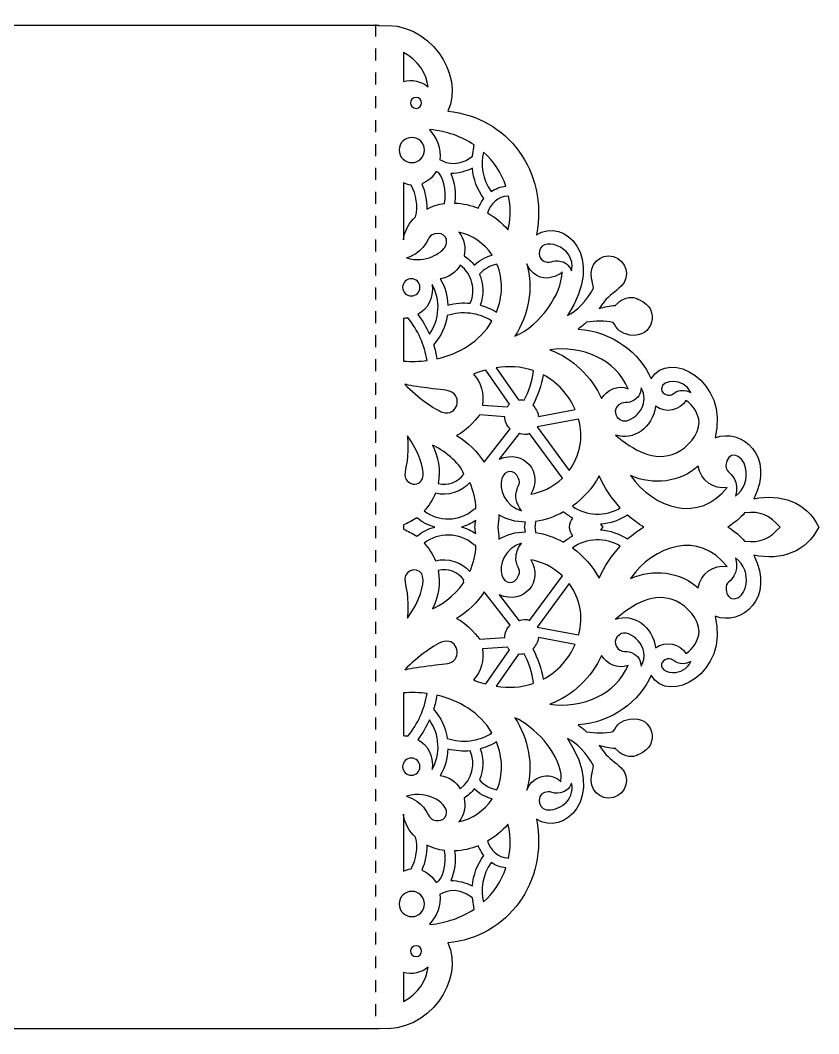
# Model space of a CAD drawing. Extents: x 0 to 282, y -231 to -51.
# Drawn here: x 141.1 to 282.5, y -230.9 to -51.3 of the extents above; entities that cross this region are included whole.
import ezdxf

# ---------------------------------------------------------------- set-up
doc = ezdxf.new("R2010")
doc.units = 0
doc.header["$MEASUREMENT"] = 0
doc.linetypes.add('AI-LINETYPE-2', pattern=[4.233333, 2.116667, -2.116667])
doc.layers.add('_U_0421_U_043B_U_043E_U_04', color=7, linetype='CONTINUOUS')

# ---------------------------------------------------------------- blocks, each defined once
blk = doc.blocks.new('BLOCK_3')
at = {"layer": '_U_0421_U_043B_U_043E_U_04'}
for points, knots in [([(271.02, -136.1), (274.8, -128.54), (268.83, -123.47), (264.14, -125.3), (266.75, -115.21), (255.92, -109.42), (252.8, -114.86), (250.81, -110.23), (245.93, -106.45), (239.89, -106.05), (240.41, -105.67), (240.9, -105.25), (241.36, -104.83), (242.95, -104.59), (244.59, -104.57), (246.12, -104.85), (246.77, -106.08), (247.47, -106.83), (249.05, -107.09), (253.22, -107.76), (254.59, -102.45), (250.76, -100.85), (250.55, -100.76), (250.34, -100.67), (250.13, -100.58), (249.08, -100.14), (247.66, -100.69), (246.91, -101.44), (246.77, -101.58), (246.63, -101.71), (246.49, -101.85), (245.49, -101.95), (244.52, -102.12), (243.61, -102.37), (243.91, -102), (244.2, -101.61), (244.48, -101.23), (245.36, -100.05), (246.47, -99.48), (247.52, -98.45), (249.22, -96.79), (248.4, -93.81), (246.13, -93.19), (243.68, -92.51), (241.8, -94.76), (242.26, -97.06), (242.37, -97.64), (242.5, -98.21), (242.63, -98.78), (241.4, -101.12), (239.68, -102.76), (238, -103.65), (244.99, -93.12), (237.35, -86.11), (232.49, -89.36), (234.75, -78.06), (227.21, -68.42), (216.84, -67.43), (219.85, -60.98), (213.56, -51.33), (204.61, -52.28), (204.61, -52.28), (204.61, -52.21), (204.61, -52.21), (204.61, -52.21), (77.61, -52.21), (77.61, -52.21), (77.61, -52.21), (77.61, -52.28), (77.61, -52.28), (68.59, -51.32), (62.41, -61.05), (65.38, -67.43), (54.87, -68.44), (47.5, -78.18), (49.73, -89.36), (44.95, -86.17), (37.16, -93.01), (44.22, -103.65), (42.54, -102.76), (40.83, -101.13), (39.6, -98.78), (39.72, -98.21), (39.85, -97.64), (39.97, -97.06), (40.42, -94.76), (38.54, -92.51), (36.09, -93.19), (33.82, -93.81), (33.01, -96.79), (34.7, -98.45), (35.75, -99.48), (36.87, -100.05), (37.74, -101.23), (38.03, -101.61), (38.32, -102), (38.61, -102.37), (37.7, -102.12), (36.73, -101.95), (35.73, -101.85), (35.59, -101.71), (35.45, -101.58), (35.31, -101.44), (34.56, -100.69), (33.15, -100.14), (32.09, -100.58), (27.11, -102.66), (29.28, -107.72), (33.18, -107.09), (34.75, -106.83), (35.45, -106.08), (36.1, -104.85), (37.63, -104.57), (39.27, -104.59), (40.86, -104.83), (41.32, -105.25), (41.81, -105.67), (42.33, -106.05), (36.32, -106.45), (31.42, -110.21), (29.42, -114.86), (26.3, -109.42), (15.47, -115.2), (18.09, -125.3), (13.4, -123.47), (7.41, -128.53), (11.2, -136.1), (6.44, -135.15), (1.91, -136.64), (-0.27, -141.11), (1.93, -145.6), (6.45, -147.07), (11.2, -146.12), (7.43, -153.66), (13.37, -158.76), (18.09, -156.92), (15.47, -167.02), (26.3, -172.81), (29.42, -167.36), (31.41, -171.98), (36.28, -175.77), (42.33, -176.17), (41.81, -176.55), (41.32, -176.97), (40.86, -177.39), (39.27, -177.63), (37.63, -177.65), (36.1, -177.37), (35.45, -176.14), (34.75, -175.39), (33.18, -175.14), (30.72, -174.74), (29.23, -176.42), (29.21, -178.2), (29.18, -180.68), (32.62, -183.41), (35.73, -180.38), (36.73, -180.27), (37.7, -180.1), (38.61, -179.85), (38.32, -180.23), (38.03, -180.61), (37.74, -180.99), (36.87, -182.17), (35.75, -182.74), (34.7, -183.77), (33.01, -185.43), (33.82, -188.41), (36.09, -189.04), (38.54, -189.71), (40.42, -187.46), (39.97, -185.16), (39.85, -184.58), (39.72, -184.01), (39.6, -183.44), (40.83, -181.1), (42.54, -179.46), (44.22, -178.57), (37.15, -189.23), (44.98, -196.04), (49.73, -192.87), (47.47, -204.17), (55.01, -213.8), (65.38, -214.8), (62.32, -221.35), (68.77, -230.88), (77.61, -229.94), (77.61, -229.94), (77.61, -230.01), (77.61, -230.01), (77.61, -230.01), (204.61, -230.01), (204.61, -230.01), (204.61, -230.01), (204.61, -229.94), (204.61, -229.94), (213.59, -230.9), (219.83, -221.21), (216.84, -214.8), (227.36, -213.79), (234.72, -204.04), (232.49, -192.87), (237.27, -196.05), (245.06, -189.22), (238, -178.57), (239.68, -179.46), (241.39, -181.1), (242.63, -183.44), (242.5, -184.01), (242.37, -184.58), (242.26, -185.16), (241.8, -187.46), (243.68, -189.71), (246.13, -189.04), (248.4, -188.41), (249.22, -185.43), (247.52, -183.77), (246.47, -182.74), (245.36, -182.17), (244.48, -180.99), (244.2, -180.61), (243.91, -180.23), (243.61, -179.85), (244.52, -180.1), (245.49, -180.27), (246.49, -180.38), (246.63, -180.51), (246.77, -180.65), (246.91, -180.78), (247.66, -181.54), (249.08, -182.08), (250.13, -181.64), (250.34, -181.55), (250.55, -181.46), (250.76, -181.37), (254.59, -179.77), (253.22, -174.46), (249.05, -175.14), (247.47, -175.39), (246.77, -176.14), (246.12, -177.37), (244.59, -177.65), (242.95, -177.63), (241.36, -177.39), (240.9, -176.97), (240.41, -176.55), (239.89, -176.17), (245.91, -175.77), (250.81, -172), (252.8, -167.36), (255.93, -172.82), (266.74, -166.98), (264.14, -156.92), (268.82, -158.75), (274.81, -153.69), (271.02, -146.12), (275.82, -147.08), (280.32, -145.57), (282.49, -141.11), (280.3, -136.64), (275.75, -135.16), (271.02, -136.1)], [0, 0, 0, 0, 1, 1, 1, 2, 2, 2, 3, 3, 3, 4, 4, 4, 5, 5, 5, 6, 6, 6, 7, 7, 7, 8, 8, 8, 9, 9, 9, 10, 10, 10, 11, 11, 11, 12, 12, 12, 13, 13, 13, 14, 14, 14, 15, 15, 15, 16, 16, 16, 17, 17, 17, 18, 18, 18, 19, 19, 19, 20, 20, 20, 21, 21, 21, 22, 22, 22, 23, 23, 23, 24, 24, 24, 25, 25, 25, 26, 26, 26, 27, 27, 27, 28, 28, 28, 29, 29, 29, 30, 30, 30, 31, 31, 31, 32, 32, 32, 33, 33, 33, 34, 34, 34, 35, 35, 35, 36, 36, 36, 37, 37, 37, 38, 38, 38, 39, 39, 39, 40, 40, 40, 41, 41, 41, 42, 42, 42, 43, 43, 43, 44, 44, 44, 45, 45, 45, 46, 46, 46, 47, 47, 47, 48, 48, 48, 49, 49, 49, 50, 50, 50, 51, 51, 51, 52, 52, 52, 53, 53, 53, 54, 54, 54, 55, 55, 55, 56, 56, 56, 57, 57, 57, 58, 58, 58, 59, 59, 59, 60, 60, 60, 61, 61, 61, 62, 62, 62, 63, 63, 63, 64, 64, 64, 65, 65, 65, 66, 66, 66, 67, 67, 67, 68, 68, 68, 69, 69, 69, 70, 70, 70, 71, 71, 71, 72, 72, 72, 73, 73, 73, 74, 74, 74, 75, 75, 75, 76, 76, 76, 77, 77, 77, 78, 78, 78, 79, 79, 79, 80, 80, 80, 81, 81, 81, 82, 82, 82, 83, 83, 83, 84, 84, 84, 85, 85, 85, 86, 86, 86, 87, 87, 87, 87]), ([(208.94, -57.01), (211.5, -58.31), (213.14, -60.87), (213.31, -63.13), (212.18, -62.13), (210.41, -61.71), (208.94, -62.2), (208.94, -62.2), (208.94, -57.01), (208.94, -57.01)], [0, 0, 0, 0, 1, 1, 1, 2, 2, 2, 3, 3, 3, 3]), ([(211.19, -66.93), (209.91, -66.93), (209.91, -64.98), (211.19, -64.98), (212.48, -64.98), (212.48, -66.93), (211.19, -66.93)], [0, 0, 0, 0, 1, 1, 1, 2, 2, 2, 2]), ([(213.7, -70.69), (216.52, -70.99), (219.21, -71.87), (221.5, -73.42), (221.5, -73.42), (221.2, -75.41), (221.2, -75.41), (217.97, -77.86), (215.76, -76.06), (215.4, -76.04), (215.65, -74.11), (214.92, -72.15), (213.58, -70.75), (213.61, -70.73), (213.66, -70.71), (213.7, -70.69)], [0, 0, 0, 0, 1, 1, 1, 2, 2, 2, 3, 3, 3, 4, 4, 4, 5, 5, 5, 5]), ([(210.44, -72.08), (211.67, -72.08), (212.67, -73.08), (212.67, -74.32), (212.67, -75.55), (211.67, -76.55), (210.44, -76.55), (209.2, -76.55), (208.2, -75.55), (208.2, -74.32), (208.2, -73.08), (209.2, -72.08), (210.44, -72.08)], [0, 0, 0, 0, 1, 1, 1, 2, 2, 2, 3, 3, 3, 4, 4, 4, 4]), ([(223.12, -74.68), (224.88, -76.26), (226.31, -78.34), (227.1, -80.72), (226.16, -80.8), (225.27, -81.15), (224.51, -81.67), (222.97, -79.6), (222.56, -76.8), (223.12, -74.68)], [0, 0, 0, 0, 1, 1, 1, 2, 2, 2, 3, 3, 3, 3]), ([(212.19, -80.31), (213.24, -79.94), (214.16, -79.14), (214.74, -78.09), (216.05, -78.54), (216.65, -81.71), (216.2, -83.79), (215.11, -83.93), (214.04, -84.26), (213.07, -84.77), (213.12, -83.24), (212.82, -81.7), (212.19, -80.31)], [0, 0, 0, 0, 1, 1, 1, 2, 2, 2, 3, 3, 3, 4, 4, 4, 4]), ([(222.23, -84.64), (220.91, -84.09), (219.49, -83.76), (218.01, -83.71), (218.3, -81.95), (218.06, -80.11), (217.34, -78.47), (218.67, -78.46), (220, -78.13), (221.17, -77.52), (221.33, -79.46), (222.02, -81.35), (223.2, -82.88), (222.78, -83.41), (222.45, -84), (222.23, -84.64)], [0, 0, 0, 0, 1, 1, 1, 2, 2, 2, 3, 3, 3, 4, 4, 4, 5, 5, 5, 5]), ([(211.12, -86.14), (209.96, -87.21), (209.15, -88.61), (208.94, -90.25), (208.94, -90.25), (208.94, -80.12), (208.94, -80.12), (209.34, -80.31), (209.76, -80.46), (210.32, -80.52), (211.25, -82.21), (211.56, -84.26), (211.12, -86.14)], [0, 0, 0, 0, 1, 1, 1, 2, 2, 2, 3, 3, 3, 4, 4, 4, 4]), ([(227.57, -82.45), (228.14, -85.19), (227.83, -86.8), (227.46, -88.43), (226.41, -87.24), (225.19, -86.22), (223.84, -85.44), (224.28, -83.87), (225.77, -82.55), (227.39, -82.47), (227.45, -82.47), (227.51, -82.46), (227.57, -82.45)], [0, 0, 0, 0, 1, 1, 1, 2, 2, 2, 3, 3, 3, 4, 4, 4, 4]), ([(214.52, -89.16), (216.24, -88.76), (217.18, -90.3), (216.23, -91.62), (215.67, -92.43), (213.02, -94.47), (209.52, -93.43), (210.29, -93.17), (211.03, -92.87), (211.82, -92.16), (213.66, -90.55), (213.1, -89.5), (214.52, -89.16)], [0, 0, 0, 0, 1, 1, 1, 2, 2, 2, 3, 3, 3, 4, 4, 4, 4]), ([(221.49, -94.73), (221, -94.08), (220.39, -93.51), (219.7, -93.05), (220.02, -91.6), (219.76, -90.04), (218.75, -88.89), (221.09, -89.35), (223.29, -90.86), (224.66, -92.93), (223.47, -93.24), (222.36, -93.87), (221.49, -94.73)], [0, 0, 0, 0, 1, 1, 1, 2, 2, 2, 3, 3, 3, 4, 4, 4, 4]), ([(238.72, -95.72), (238.18, -94.56), (237.69, -94.16), (236.36, -93.95), (235.69, -93.87), (235.2, -94.17), (234.75, -94.2), (233.9, -94.27), (233.02, -93.68), (232.98, -92.74), (232.85, -89.26), (239.72, -91.31), (238.72, -95.72)], [0, 0, 0, 0, 1, 1, 1, 2, 2, 2, 3, 3, 3, 4, 4, 4, 4]), ([(219.02, -94.73), (221.14, -96.35), (221.8, -99.13), (220.8, -101.47), (219.47, -101.32), (218.11, -101.42), (216.82, -101.78), (216.77, -100.14), (216.32, -98.51), (215.48, -97.11), (217.03, -96.88), (218.24, -96.02), (219.02, -94.73)], [0, 0, 0, 0, 1, 1, 1, 2, 2, 2, 3, 3, 3, 4, 4, 4, 4]), ([(225.42, -103.03), (224.54, -102.49), (223.58, -102.07), (222.57, -101.8), (223.21, -100.04), (223.17, -98.04), (222.43, -96.32), (223.21, -95.39), (224.33, -94.75), (225.52, -94.55), (226.63, -97.19), (226.56, -100.27), (225.42, -103.03)], [0, 0, 0, 0, 1, 1, 1, 2, 2, 2, 3, 3, 3, 4, 4, 4, 4]), ([(230.8, -94.5), (231.51, -96.23), (233.3, -97.43), (235.24, -96.87), (236, -96.65), (236.6, -96.45), (237.06, -95.92), (236.91, -99.95), (233.26, -105.3), (228.71, -107.3), (231.08, -103.55), (232.06, -98.9), (230.8, -94.5)], [0, 0, 0, 0, 1, 1, 1, 2, 2, 2, 3, 3, 3, 4, 4, 4, 4]), ([(210.35, -97.11), (211.19, -97.11), (211.88, -97.8), (211.88, -98.64), (211.88, -99.49), (211.19, -100.17), (210.35, -100.17), (209.5, -100.17), (208.82, -99.49), (208.82, -98.64), (208.82, -97.8), (209.5, -97.11), (210.35, -97.11)], [0, 0, 0, 0, 1, 1, 1, 2, 2, 2, 3, 3, 3, 4, 4, 4, 4]), ([(214.03, -98.12), (215.58, -100.8), (215.4, -104.43), (213.56, -106.92), (213.01, -105.69), (212.32, -104.52), (211.5, -103.44), (213.23, -102.5), (214.35, -100.67), (214.03, -98.12)], [0, 0, 0, 0, 1, 1, 1, 2, 2, 2, 3, 3, 3, 3]), ([(213.14, -111.62), (211.81, -111.78), (210.38, -111.83), (208.94, -111.71), (208.94, -111.71), (208.94, -104.15), (208.94, -104.15), (209.21, -104.14), (209.48, -104.1), (209.74, -104.06), (211.51, -106.22), (212.7, -108.85), (213.14, -111.62)], [0, 0, 0, 0, 1, 1, 1, 2, 2, 2, 3, 3, 3, 4, 4, 4, 4]), ([(214.88, -111.3), (214.75, -110.46), (214.55, -109.62), (214.28, -108.81), (215.62, -107.4), (216.44, -105.57), (216.72, -103.66), (219.31, -102.75), (222.32, -103.13), (224.63, -104.62), (222.47, -108.26), (218.85, -110.42), (214.88, -111.3)], [0, 0, 0, 0, 1, 1, 1, 2, 2, 2, 3, 3, 3, 4, 4, 4, 4]), ([(248.74, -116.6), (246.87, -115.89), (245.01, -116.83), (244.03, -118.36), (242.27, -114.49), (239, -111.21), (234.86, -109.73), (240.39, -108.86), (246.66, -111.41), (248.74, -116.6)], [0, 0, 0, 0, 1, 1, 1, 2, 2, 2, 3, 3, 3, 3]), ([(232, -113.57), (231.71, -115.33), (231.16, -117.05), (230.36, -118.65), (230.03, -118.56), (229.67, -118.53), (229.33, -118.56), (229.33, -118.56), (225.4, -112.91), (225.4, -112.91), (227.55, -112.56), (229.72, -112.63), (231.94, -113.39), (231.94, -113.39), (232, -113.57), (232, -113.57)], [0, 0, 0, 0, 1, 1, 1, 2, 2, 2, 3, 3, 3, 4, 4, 4, 5, 5, 5, 5]), ([(227.36, -119.82), (227.36, -119.82), (222.95, -119.5), (222.95, -119.5), (223.29, -117.52), (222.73, -115.41), (221.34, -114.05), (221.95, -113.73), (222.57, -113.55), (223.52, -113.3), (223.52, -113.3), (227.73, -119.35), (227.73, -119.35), (227.59, -119.5), (227.47, -119.66), (227.36, -119.82)], [0, 0, 0, 0, 1, 1, 1, 2, 2, 2, 3, 3, 3, 4, 4, 4, 5, 5, 5, 5]), ([(232.89, -121.51), (232.76, -120.74), (232.34, -119.99), (231.89, -119.54), (232.75, -117.84), (233.36, -116.01), (233.69, -114.14), (236.23, -115.47), (238.22, -117.69), (239.36, -120.3), (239.36, -120.3), (232.89, -121.51), (232.89, -121.51)], [0, 0, 0, 0, 1, 1, 1, 2, 2, 2, 3, 3, 3, 4, 4, 4, 4]), ([(259.86, -117.26), (258.78, -116.72), (257.78, -116.82), (257.05, -117.27), (256.5, -117.59), (256.44, -117.87), (255.74, -117.74), (255.12, -117.61), (254.58, -117.23), (254.64, -116.6), (254.78, -114.93), (258.55, -114.67), (259.86, -117.26)], [0, 0, 0, 0, 1, 1, 1, 2, 2, 2, 3, 3, 3, 4, 4, 4, 4]), ([(209.2, -115.83), (209.2, -115.83), (210.84, -116.18), (212.63, -116.42), (214.85, -116.74), (216.35, -116.77), (217.26, -117.08), (219.46, -117.96), (218.51, -121.56), (215.9, -120.77), (214.66, -120.4), (211.43, -118.16), (209.2, -115.83)], [0, 0, 0, 0, 1, 1, 1, 2, 2, 2, 3, 3, 3, 4, 4, 4, 4]), ([(250.61, -117.88), (250.91, -117.43), (250.99, -116.92), (251.04, -116.45), (252.52, -118.91), (250.68, -121.67), (248.52, -122.27), (246.55, -122.74), (245.55, -119.84), (247.6, -119.17), (248.03, -119.03), (248.53, -119.1), (249.02, -119), (249.37, -118.9), (250.23, -118.46), (250.61, -117.88)], [0, 0, 0, 0, 1, 1, 1, 2, 2, 2, 3, 3, 3, 4, 4, 4, 5, 5, 5, 5]), ([(253.6, -119.71), (255.38, -121.09), (257.95, -120.37), (258.98, -118.7), (260.19, -119.4), (261.28, -121.13), (261.31, -122.56), (261.37, -124.74), (259.14, -127.12), (257.29, -127.97), (253.32, -129.8), (249.57, -127.37), (246.49, -124.81), (249.65, -125.87), (253.09, -123.58), (253.6, -119.71)], [0, 0, 0, 0, 1, 1, 1, 2, 2, 2, 3, 3, 3, 4, 4, 4, 5, 5, 5, 5]), ([(223.26, -129.64), (222.05, -127.75), (220.39, -126.11), (218.37, -124.9), (220.17, -124.15), (222.49, -121.24), (222.49, -121.24), (222.49, -121.24), (226.9, -121.56), (226.9, -121.56), (226.91, -122.34), (227.26, -123.13), (227.84, -123.71), (227.84, -123.71), (223.26, -129.64), (223.26, -129.64)], [0, 0, 0, 0, 1, 1, 1, 2, 2, 2, 3, 3, 3, 4, 4, 4, 5, 5, 5, 5]), ([(238.3, -131.09), (238.3, -131.09), (232.61, -123.38), (232.61, -123.38), (232.61, -123.37), (232.62, -123.37), (232.63, -123.36), (232.63, -123.36), (239.96, -121.99), (239.96, -121.99), (240.89, -125.26), (240.2, -128.5), (238.3, -131.09)], [0, 0, 0, 0, 1, 1, 1, 2, 2, 2, 3, 3, 3, 4, 4, 4, 4]), ([(209.67, -124.98), (211.78, -127.77), (212.5, -130.67), (212.44, -131.9), (212.42, -132.96), (211.54, -133.66), (210.65, -133.5), (209.81, -133.35), (209.23, -132.66), (209.2, -131.92), (209.24, -130.69), (210.04, -128.85), (209.67, -124.98)], [0, 0, 0, 0, 1, 1, 1, 2, 2, 2, 3, 3, 3, 4, 4, 4, 4]), ([(225.9, -129.11), (225.9, -129.11), (229.44, -124.52), (229.44, -124.52), (229.45, -124.53), (229.47, -124.53), (229.48, -124.54), (230.1, -124.8), (230.73, -124.79), (231.29, -124.57), (231.29, -124.57), (237.11, -132.44), (237.11, -132.44), (235.42, -134.07), (233.24, -135.05), (231.49, -135.27), (233.83, -131.54), (230.33, -127.16), (225.9, -129.11)], [0, 0, 0, 0, 1, 1, 1, 2, 2, 2, 3, 3, 3, 4, 4, 4, 5, 5, 5, 6, 6, 6, 6]), ([(219.64, -131.74), (218.69, -133.09), (216.76, -133.89), (215.1, -133.42), (215.58, -131.04), (215.19, -128.63), (214.08, -126.6), (215.79, -127.3), (219, -129.69), (219.64, -131.74)], [0, 0, 0, 0, 1, 1, 1, 2, 2, 2, 3, 3, 3, 3]), ([(269.58, -130.85), (269.92, -132.49), (269.37, -134.45), (267.76, -135.67), (267.99, -134.86), (268.04, -134.07), (267.8, -133.25), (267.27, -131.3), (266.06, -131.68), (266.07, -130.19), (266.13, -127.69), (268.99, -127.69), (269.58, -130.85)], [0, 0, 0, 0, 1, 1, 1, 2, 2, 2, 3, 3, 3, 4, 4, 4, 4]), ([(229.85, -138.22), (226.92, -137.43), (225.83, -134.3), (226.37, -132.56), (226.86, -131.03), (228.56, -130.69), (229.35, -132.5), (229.73, -133.41), (229.36, -133.57), (229.07, -134.41), (228.68, -135.52), (228.83, -136.91), (229.85, -138.22)], [0, 0, 0, 0, 1, 1, 1, 2, 2, 2, 3, 3, 3, 4, 4, 4, 4]), ([(266.26, -134.09), (261.38, -140.43), (253.39, -137.98), (249.14, -131.98), (253.13, -133.79), (258.03, -133.19), (261.17, -130.32), (261.47, -132.89), (263.96, -134.54), (266.26, -134.09)], [0, 0, 0, 0, 1, 1, 1, 2, 2, 2, 3, 3, 3, 3]), ([(238.87, -137.44), (240.83, -136.02), (242.46, -134.18), (243.61, -132.06), (244.56, -134.13), (245.83, -136.06), (247.35, -137.71), (244.67, -139.32), (241.38, -139.17), (238.87, -137.44)], [0, 0, 0, 0, 1, 1, 1, 2, 2, 2, 3, 3, 3, 3]), ([(221.3, -138.06), (218.96, -140.16), (215.09, -140.2), (212.64, -138.27), (213.49, -137.36), (214.16, -136.29), (214.61, -135.12), (216.82, -135.74), (219.29, -134.87), (220.72, -133.22), (221.36, -134.68), (221.72, -136.25), (221.8, -137.84), (221.62, -137.86), (221.45, -137.93), (221.3, -138.06)], [0, 0, 0, 0, 1, 1, 1, 2, 2, 2, 3, 3, 3, 4, 4, 4, 5, 5, 5, 5]), ([(269.37, -143.62), (268.66, -142.77), (267.64, -141.87), (266.42, -141.11), (267.64, -140.35), (268.66, -139.45), (269.37, -138.61), (272.26, -138.26), (273.84, -139.07), (275.64, -141.11), (273.84, -143.15), (272.26, -143.96), (269.37, -143.62)], [0, 0, 0, 0, 1, 1, 1, 2, 2, 2, 3, 3, 3, 4, 4, 4, 4]), ([(211.3, -139.46), (212.22, -140.25), (213.32, -140.8), (214.49, -141.11), (213.32, -141.43), (212.22, -141.98), (211.3, -142.76), (210.59, -142.24), (209.8, -141.82), (208.94, -141.52), (208.94, -141.52), (208.94, -140.71), (208.94, -140.71), (209.8, -140.41), (210.59, -139.98), (211.3, -139.46)], [0, 0, 0, 0, 1, 1, 1, 2, 2, 2, 3, 3, 3, 4, 4, 4, 5, 5, 5, 5]), ([(221.75, -142.27), (220.99, -141.74), (220.14, -141.35), (219.24, -141.11), (220.14, -140.87), (220.99, -140.48), (221.75, -139.95), (221.71, -140.34), (221.66, -140.73), (221.59, -141.11), (221.66, -141.5), (221.71, -141.88), (221.75, -142.27)], [0, 0, 0, 0, 1, 1, 1, 2, 2, 2, 3, 3, 3, 4, 4, 4, 4]), ([(230.56, -141.98), (228.89, -142), (227.26, -142.39), (225.87, -143.28), (225.85, -142.56), (225.79, -141.83), (225.69, -141.11), (225.79, -140.39), (225.85, -139.66), (225.87, -138.94), (227.26, -139.83), (228.89, -140.23), (230.56, -140.24), (230.54, -140.53), (230.49, -140.83), (230.42, -141.11), (230.49, -141.4), (230.54, -141.69), (230.56, -141.98)], [0, 0, 0, 0, 1, 1, 1, 2, 2, 2, 3, 3, 3, 4, 4, 4, 5, 5, 5, 6, 6, 6, 6]), ([(238.95, -142.69), (238.35, -143), (237.79, -143.36), (237.27, -143.78), (235.7, -142.91), (234.06, -142.34), (232.33, -142.1), (232.32, -141.77), (232.28, -141.44), (232.22, -141.11), (232.28, -140.78), (232.32, -140.45), (232.33, -140.12), (234.06, -139.89), (235.71, -139.31), (237.27, -138.44), (237.79, -138.86), (238.35, -139.22), (238.95, -139.53), (238.18, -140.44), (238.18, -141.78), (238.95, -142.69)], [0, 0, 0, 0, 1, 1, 1, 2, 2, 2, 3, 3, 3, 4, 4, 4, 5, 5, 5, 6, 6, 6, 7, 7, 7, 7]), ([(243.85, -141.64), (243.85, -141.64), (244.24, -141.11), (244.24, -141.11), (244.24, -141.11), (243.85, -140.59), (243.85, -140.59), (245.55, -140.49), (247.22, -139.93), (248.64, -138.99), (249.54, -139.8), (250.51, -140.51), (251.55, -141.11), (250.51, -141.71), (249.54, -142.43), (248.64, -143.23), (247.22, -142.29), (245.55, -141.73), (243.85, -141.64)], [0, 0, 0, 0, 1, 1, 1, 2, 2, 2, 3, 3, 3, 4, 4, 4, 5, 5, 5, 6, 6, 6, 6]), ([(261.17, -151.9), (258.03, -149.03), (253.12, -148.43), (249.14, -150.24), (253.31, -144.35), (261.29, -141.67), (266.26, -148.13), (263.96, -147.68), (261.47, -149.33), (261.17, -151.9)], [0, 0, 0, 0, 1, 1, 1, 2, 2, 2, 3, 3, 3, 3]), ([(214.61, -147.1), (214.16, -145.94), (213.49, -144.86), (212.64, -143.95), (215.09, -142.02), (218.96, -142.06), (221.3, -144.16), (221.45, -144.29), (221.62, -144.36), (221.8, -144.38), (221.72, -145.97), (221.36, -147.54), (220.72, -149), (219.29, -147.35), (216.82, -146.48), (214.61, -147.1)], [0, 0, 0, 0, 1, 1, 1, 2, 2, 2, 3, 3, 3, 4, 4, 4, 5, 5, 5, 5]), ([(238.87, -144.79), (241.44, -143.01), (244.72, -142.93), (247.35, -144.51), (245.83, -146.16), (244.56, -148.09), (243.61, -150.16), (242.46, -148.05), (240.83, -146.2), (238.87, -144.79)], [0, 0, 0, 0, 1, 1, 1, 2, 2, 2, 3, 3, 3, 3]), ([(229.35, -149.72), (228.57, -151.54), (226.86, -151.19), (226.37, -149.67), (225.83, -147.92), (226.91, -144.8), (229.85, -144), (229.34, -144.66), (228.99, -145.36), (228.9, -146.23), (228.66, -148.21), (229.92, -148.36), (229.35, -149.72)], [0, 0, 0, 0, 1, 1, 1, 2, 2, 2, 3, 3, 3, 4, 4, 4, 4]), ([(225.9, -153.12), (230.33, -155.06), (233.83, -150.68), (231.49, -146.95), (233.24, -147.17), (235.42, -148.16), (237.11, -149.78), (237.11, -149.78), (231.29, -157.65), (231.29, -157.65), (230.73, -157.43), (230.1, -157.43), (229.48, -157.68), (229.47, -157.69), (229.45, -157.7), (229.44, -157.71), (229.44, -157.71), (225.9, -153.12), (225.9, -153.12)], [0, 0, 0, 0, 1, 1, 1, 2, 2, 2, 3, 3, 3, 4, 4, 4, 5, 5, 5, 6, 6, 6, 6]), ([(267.35, -153.82), (265.99, -153.7), (265.82, -151.67), (266.35, -151.07), (266.63, -150.72), (268.59, -149.46), (267.76, -146.55), (270.99, -149.01), (269.65, -154.05), (267.35, -153.82)], [0, 0, 0, 0, 1, 1, 1, 2, 2, 2, 3, 3, 3, 3]), ([(209.2, -150.3), (209.27, -148.48), (212.12, -147.99), (212.42, -150.09), (212.55, -151.19), (211.98, -154.19), (209.67, -157.24), (210.04, -153.38), (209.24, -151.54), (209.2, -150.3)], [0, 0, 0, 0, 1, 1, 1, 2, 2, 2, 3, 3, 3, 3]), ([(219.63, -150.97), (217.91, -153.46), (215.28, -155.13), (214.08, -155.62), (215.18, -153.6), (215.58, -151.18), (215.1, -148.8), (216.76, -148.34), (218.69, -149.13), (219.64, -150.48), (219.59, -150.64), (219.58, -150.81), (219.63, -150.97)], [0, 0, 0, 0, 1, 1, 1, 2, 2, 2, 3, 3, 3, 4, 4, 4, 4]), ([(226.9, -160.66), (226.9, -160.66), (222.49, -160.98), (222.49, -160.98), (222.49, -160.98), (220.17, -158.08), (218.37, -157.32), (220.38, -156.12), (222.05, -154.47), (223.26, -152.58), (223.26, -152.58), (227.84, -158.52), (227.84, -158.52), (227.26, -159.09), (226.91, -159.88), (226.9, -160.66)], [0, 0, 0, 0, 1, 1, 1, 2, 2, 2, 3, 3, 3, 4, 4, 4, 5, 5, 5, 5]), ([(232.63, -158.86), (232.62, -158.86), (232.61, -158.85), (232.61, -158.84), (232.61, -158.84), (238.3, -151.14), (238.3, -151.14), (240.18, -153.69), (240.9, -156.91), (239.96, -160.23), (239.96, -160.23), (232.63, -158.86), (232.63, -158.86)], [0, 0, 0, 0, 1, 1, 1, 2, 2, 2, 3, 3, 3, 4, 4, 4, 4]), ([(258.98, -163.52), (257.95, -161.85), (255.38, -161.13), (253.6, -162.51), (253.09, -158.64), (249.65, -156.36), (246.49, -157.42), (249.57, -154.86), (253.32, -152.42), (257.29, -154.25), (259.14, -155.1), (261.37, -157.49), (261.31, -159.66), (261.28, -161.1), (260.19, -162.82), (258.98, -163.52)], [0, 0, 0, 0, 1, 1, 1, 2, 2, 2, 3, 3, 3, 4, 4, 4, 5, 5, 5, 5]), ([(251.04, -165.77), (250.89, -164.5), (250.55, -163.97), (249.36, -163.36), (248.75, -163.07), (248.18, -163.21), (247.75, -163.1), (246.41, -162.78), (245.96, -161.1), (247.19, -160.19), (248.95, -158.92), (253.05, -162.43), (251.04, -165.77)], [0, 0, 0, 0, 1, 1, 1, 2, 2, 2, 3, 3, 3, 4, 4, 4, 4]), ([(216.14, -161.39), (218.56, -160.88), (219.51, -164.38), (217.05, -165.22), (216.36, -165.42), (214.42, -165.54), (212.63, -165.8), (210.84, -166.04), (209.2, -166.39), (209.2, -166.39), (211.37, -164.12), (214.75, -161.69), (216.14, -161.39)], [0, 0, 0, 0, 1, 1, 1, 2, 2, 2, 3, 3, 3, 4, 4, 4, 4]), ([(231.89, -162.68), (232.34, -162.24), (232.76, -161.49), (232.89, -160.71), (232.89, -160.71), (239.36, -161.92), (239.36, -161.92), (238.22, -164.53), (236.23, -166.75), (233.69, -168.08), (233.36, -166.21), (232.75, -164.38), (231.89, -162.68)], [0, 0, 0, 0, 1, 1, 1, 2, 2, 2, 3, 3, 3, 4, 4, 4, 4]), ([(223.52, -168.92), (222.92, -168.76), (222.32, -168.58), (221.73, -168.38), (221.6, -168.31), (221.47, -168.24), (221.34, -168.17), (222.73, -166.81), (223.29, -164.7), (222.95, -162.72), (222.95, -162.72), (227.36, -162.4), (227.36, -162.4), (227.47, -162.57), (227.59, -162.72), (227.73, -162.87), (227.73, -162.87), (223.52, -168.92), (223.52, -168.92)], [0, 0, 0, 0, 1, 1, 1, 2, 2, 2, 3, 3, 3, 4, 4, 4, 5, 5, 5, 6, 6, 6, 6]), ([(231.94, -168.83), (229.72, -169.59), (227.55, -169.66), (225.4, -169.32), (225.4, -169.32), (229.33, -163.66), (229.33, -163.66), (229.67, -163.69), (230.03, -163.66), (230.36, -163.57), (231.16, -165.17), (231.71, -166.9), (232, -168.65), (232, -168.65), (231.94, -168.83), (231.94, -168.83)], [0, 0, 0, 0, 1, 1, 1, 2, 2, 2, 3, 3, 3, 4, 4, 4, 5, 5, 5, 5]), ([(234.86, -172.49), (238.99, -171.02), (242.27, -167.74), (244.03, -163.86), (245.01, -165.39), (246.87, -166.33), (248.74, -165.62), (246.66, -170.82), (240.42, -173.37), (234.86, -172.49)], [0, 0, 0, 0, 1, 1, 1, 2, 2, 2, 3, 3, 3, 3]), ([(256.67, -166.89), (254.67, -166.88), (254.23, -165.45), (254.98, -164.83), (255.32, -164.54), (255.99, -164.34), (256.39, -164.51), (256.78, -164.68), (257.85, -165.96), (259.86, -164.97), (259.21, -166.26), (257.9, -166.92), (256.67, -166.89)], [0, 0, 0, 0, 1, 1, 1, 2, 2, 2, 3, 3, 3, 4, 4, 4, 4]), ([(213.14, -170.61), (212.7, -173.38), (211.51, -176), (209.74, -178.16), (209.48, -178.12), (209.21, -178.09), (208.94, -178.07), (208.94, -178.07), (208.94, -170.52), (208.94, -170.52), (210.39, -170.39), (211.81, -170.44), (213.14, -170.61)], [0, 0, 0, 0, 1, 1, 1, 2, 2, 2, 3, 3, 3, 4, 4, 4, 4]), ([(214.28, -173.41), (214.55, -172.6), (214.75, -171.76), (214.88, -170.92), (218.85, -171.8), (222.47, -173.96), (224.63, -177.6), (222.32, -179.09), (219.31, -179.48), (216.72, -178.56), (216.44, -176.65), (215.62, -174.82), (214.28, -173.41)], [0, 0, 0, 0, 1, 1, 1, 2, 2, 2, 3, 3, 3, 4, 4, 4, 4]), ([(211.5, -178.78), (212.32, -177.7), (213.01, -176.53), (213.56, -175.3), (215.4, -177.79), (215.58, -181.42), (214.03, -184.1), (214.35, -181.55), (213.23, -179.72), (211.5, -178.78)], [0, 0, 0, 0, 1, 1, 1, 2, 2, 2, 3, 3, 3, 3]), ([(230.8, -187.72), (232.06, -183.32), (231.08, -178.67), (228.71, -174.92), (232.15, -176.43), (236.28, -180.85), (236.86, -184.92), (236.89, -185.18), (236.83, -185.98), (236.84, -186.27), (235.41, -184.62), (232.01, -184.76), (230.8, -187.72)], [0, 0, 0, 0, 1, 1, 1, 2, 2, 2, 3, 3, 3, 4, 4, 4, 4]), ([(222.43, -185.91), (223.17, -184.18), (223.21, -182.18), (222.57, -180.42), (223.58, -180.15), (224.54, -179.74), (225.42, -179.19), (226.56, -181.96), (226.63, -185.04), (225.52, -187.67), (224.33, -187.48), (223.21, -186.83), (222.43, -185.91)], [0, 0, 0, 0, 1, 1, 1, 2, 2, 2, 3, 3, 3, 4, 4, 4, 4]), ([(215.48, -185.12), (216.32, -183.71), (216.77, -182.09), (216.82, -180.45), (218.11, -180.8), (219.47, -180.9), (220.8, -180.76), (221.77, -183.03), (221.18, -185.84), (219.02, -187.49), (218.25, -186.21), (217.04, -185.35), (215.48, -185.12)], [0, 0, 0, 0, 1, 1, 1, 2, 2, 2, 3, 3, 3, 4, 4, 4, 4]), ([(210.35, -182.05), (211.19, -182.05), (211.88, -182.74), (211.88, -183.58), (211.88, -184.42), (211.19, -185.11), (210.35, -185.11), (209.5, -185.11), (208.82, -184.42), (208.82, -183.58), (208.82, -182.74), (209.5, -182.05), (210.35, -182.05)], [0, 0, 0, 0, 1, 1, 1, 2, 2, 2, 3, 3, 3, 4, 4, 4, 4]), ([(238.72, -186.5), (239.45, -189.74), (236.13, -191.49), (234.31, -191.22), (232.5, -190.91), (232.5, -188.01), (234.6, -188.01), (235.11, -188.01), (235.49, -188.27), (236.15, -188.3), (237.71, -188.19), (238.26, -187.49), (238.72, -186.5)], [0, 0, 0, 0, 1, 1, 1, 2, 2, 2, 3, 3, 3, 4, 4, 4, 4]), ([(213.59, -192.48), (213.15, -191.83), (212.47, -189.77), (209.52, -188.8), (213.42, -187.63), (217.16, -190.3), (216.53, -192.17), (216.09, -193.43), (214.21, -193.34), (213.59, -192.48)], [0, 0, 0, 0, 1, 1, 1, 2, 2, 2, 3, 3, 3, 3]), ([(218.75, -193.33), (219.76, -192.18), (220.02, -190.62), (219.7, -189.17), (220.39, -188.71), (221, -188.14), (221.49, -187.49), (222.36, -188.36), (223.47, -188.98), (224.66, -189.29), (223.29, -191.37), (221.09, -192.87), (218.75, -193.33)], [0, 0, 0, 0, 1, 1, 1, 2, 2, 2, 3, 3, 3, 4, 4, 4, 4]), ([(208.94, -191.97), (209.15, -193.61), (209.96, -195.01), (211.12, -196.08), (211.56, -197.96), (211.25, -200.01), (210.32, -201.7), (209.77, -201.76), (209.35, -201.91), (208.94, -202.11), (208.94, -202.11), (208.94, -191.97), (208.94, -191.97)], [0, 0, 0, 0, 1, 1, 1, 2, 2, 2, 3, 3, 3, 4, 4, 4, 4]), ([(227.57, -199.77), (227.51, -199.76), (227.45, -199.76), (227.39, -199.75), (225.77, -199.67), (224.28, -198.35), (223.84, -196.79), (225.19, -196), (226.41, -194.98), (227.46, -193.79), (227.83, -195.4), (228.14, -197.01), (227.57, -199.77)], [0, 0, 0, 0, 1, 1, 1, 2, 2, 2, 3, 3, 3, 4, 4, 4, 4]), ([(213.07, -197.46), (214.04, -197.96), (215.11, -198.29), (216.2, -198.43), (216.66, -200.53), (216.02, -203.72), (214.74, -204.12), (214.16, -203.09), (213.24, -202.29), (212.19, -201.91), (212.82, -200.53), (213.12, -198.98), (213.07, -197.46)], [0, 0, 0, 0, 1, 1, 1, 2, 2, 2, 3, 3, 3, 4, 4, 4, 4]), ([(218.01, -198.51), (219.49, -198.46), (220.91, -198.13), (222.23, -197.58), (222.45, -198.22), (222.78, -198.81), (223.2, -199.34), (222.02, -200.87), (221.33, -202.77), (221.17, -204.7), (220, -204.09), (218.67, -203.76), (217.34, -203.75), (218.06, -202.12), (218.3, -200.27), (218.01, -198.51)], [0, 0, 0, 0, 1, 1, 1, 2, 2, 2, 3, 3, 3, 4, 4, 4, 5, 5, 5, 5]), ([(223.12, -207.54), (222.57, -205.46), (222.95, -202.65), (224.51, -200.55), (225.27, -201.08), (226.16, -201.42), (227.1, -201.5), (226.31, -203.88), (224.89, -205.96), (223.12, -207.54)], [0, 0, 0, 0, 1, 1, 1, 2, 2, 2, 3, 3, 3, 3]), ([(213.7, -211.54), (213.66, -211.51), (213.61, -211.49), (213.58, -211.47), (214.92, -210.07), (215.65, -208.11), (215.4, -206.18), (215.76, -206.16), (217.98, -204.37), (221.2, -206.82), (221.2, -206.82), (221.5, -208.81), (221.5, -208.81), (219.21, -210.35), (216.52, -211.24), (213.7, -211.54)], [0, 0, 0, 0, 1, 1, 1, 2, 2, 2, 3, 3, 3, 4, 4, 4, 5, 5, 5, 5]), ([(208.2, -207.9), (208.2, -206.67), (209.2, -205.67), (210.44, -205.67), (211.67, -205.67), (212.67, -206.67), (212.67, -207.9), (212.67, -209.14), (211.67, -210.14), (210.44, -210.14), (209.2, -210.14), (208.2, -209.14), (208.2, -207.9)], [0, 0, 0, 0, 1, 1, 1, 2, 2, 2, 3, 3, 3, 4, 4, 4, 4]), ([(211.19, -217.24), (209.91, -217.24), (209.91, -215.3), (211.19, -215.3), (212.48, -215.3), (212.48, -217.24), (211.19, -217.24)], [0, 0, 0, 0, 1, 1, 1, 2, 2, 2, 2]), ([(208.94, -225.21), (208.94, -225.21), (208.94, -220.02), (208.94, -220.02), (210.42, -220.52), (212.19, -220.09), (213.31, -219.09), (213.14, -221.35), (211.51, -223.91), (208.94, -225.21)], [0, 0, 0, 0, 1, 1, 1, 2, 2, 2, 3, 3, 3, 3])]:
    blk.add_open_spline(points, degree=3, knots=knots, dxfattribs=at)
blk = doc.blocks.new('BLOCK_5')
at = {"layer": '_U_0421_U_043B_U_043E_U_04', "color": 1, "linetype": 'AI-LINETYPE-2'}
blk.add_lwpolyline([(204.02, -52.09), (204.02, -229.89)], dxfattribs=at)
blk = doc.blocks.new('BLOCK_2')
at = {"layer": '_U_0421_U_043B_U_043E_U_04'}
for name in ['BLOCK_3', 'BLOCK_5']:
    blk.add_blockref(name, (0, 0), dxfattribs=at)

msp = doc.modelspace()

# ---------------------------------------------------------------- block references
at = {"layer": '_U_0421_U_043B_U_043E_U_04'}
msp.add_blockref('BLOCK_2', (0, 0), dxfattribs=at)

doc.saveas('drawing.dxf')
